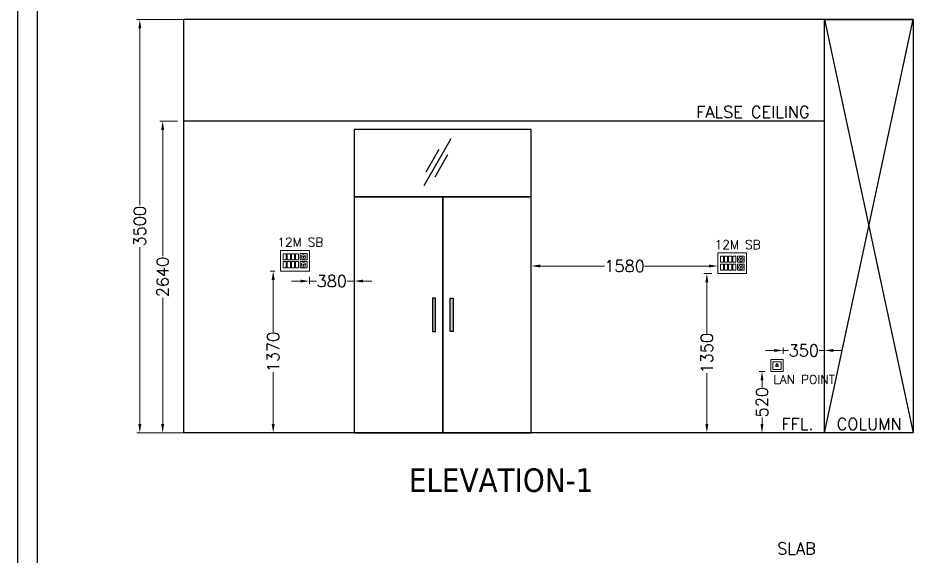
# Model space of a CAD drawing. Header units: millimetres. Extents: x 3552052 to 4144896, y -707811 to -630695.
# Drawn here: x 3650201 to 3657791, y -696672 to -692115 of the extents above; entities that cross this region are included whole.
import ezdxf

# ---------------------------------------------------------------- set-up
doc = ezdxf.new("R2010")
doc.units = ezdxf.units.MM
doc.header["$LTSCALE"] = 6
doc.header["$MEASUREMENT"] = 0
doc.layers.get('0').update_dxf_attribs({"linetype": 'CONTINUOUS', "lineweight": 0})
doc.layers.get('Defpoints').update_dxf_attribs({"linetype": 'CONTINUOUS', "lineweight": 0})
for name, color, linetype, lineweight in [('COL', 5, 'CONTINUOUS', 0), ('ELE-12M RAW&UPS SB', 40, 'CONTINUOUS', 0), ('ELE-4M UPS P.SB', 3, 'CONTINUOUS', 0), ('ELE-SOCKET NMBERING', 7, 'CONTINUOUS', 9), ('ELE.LAN POINT', 3, 'CONTINUOUS', 0), ('MEP_HVAC_RA_DUCT', 1, 'CONTINUOUS', 0), ('SECTION', 251, 'CONTINUOUS', 0)]:
    doc.layers.add(name, color=color, linetype=linetype, lineweight=lineweight)
doc.styles.add('Annotation', font='tahoma.ttf')
doc.styles.add('ROMANS', font='romans.shx')
doc.dimstyles.new('AEPL1', dxfattribs={"dimtxt": 100, "dimasz": 75, "dimexe": 25, "dimexo": 50, "dimtad": 0, "dimdec": 0, "dimtxsty": 'ROMANS', "dimcen": 2.5, "dimclrd": 7, "dimclre": 7, "dimclrt": 7, "dimadec": 0, "dimazin": 0, "dimtfac": 1, "dimtdec": 0, "dimtmove": 0, "dimatfit": 3, "dimfxl": 1, "dimlwd": 0, "dimlwe": 0, "dimarcsym": 0})

# ---------------------------------------------------------------- blocks, each defined once
blk = doc.blocks.new('asdsad')
at = {"layer": 'ELE-12M RAW&UPS SB', "color": 40, "ltscale": 10}
for p, q in [((3536006.4, -692076.1, 0), (3536013.4, -692079.7, 0)), ((3536014, -692078.8, 0), (3536009, -692073, 0)), ((3536013.9, -692082.1, 0), (3536011.4, -692089.3, 0)), ((3536015.4, -692090.1, 0), (3536015, -692082.2, 0)), ((3536023, -692075.3, 0), (3536016.4, -692079.5, 0)), ((3536016.9, -692080.5, 0), (3536024.4, -692079.1, 0)), ((3536006.4, -692143.9, 0), (3536013.4, -692147.5, 0)), ((3536014, -692146.6, 0), (3536009, -692140.8, 0)), ((3536013.9, -692149.9, 0), (3536011.4, -692157.1, 0)), ((3536015.4, -692157.9, 0), (3536015, -692150, 0)), ((3536023, -692143.1, 0), (3536016.4, -692147.3, 0)), ((3536016.9, -692148.3, 0), (3536024.4, -692146.9, 0))]:
    blk.add_line(p, q, dxfattribs=at)
at = {"layer": 'ELE-12M RAW&UPS SB', "color": 40, "ltscale": 10, "elevation": 0}
for points in [[(3535820.5, -692025.9), (3536064.2, -692025.9), (3536064.2, -692200.8), (3535820.5, -692200.8)], [(3535877.2, -692053.5), (3535903.6, -692053.5), (3535903.6, -692106.3), (3535877.2, -692106.3)], [(3535911.9, -692053.5), (3535938.3, -692053.5), (3535938.3, -692106.3), (3535911.9, -692106.3)], [(3535946.5, -692053.5), (3535972.9, -692053.5), (3535972.9, -692106.3), (3535946.5, -692106.3)], [(3535986.2, -692053.2), (3536044.3, -692053.2), (3536044.3, -692106), (3535986.2, -692106)], [(3535877.2, -692121), (3535903.6, -692121), (3535903.6, -692173.8), (3535877.2, -692173.8)], [(3535911.9, -692121), (3535938.3, -692121), (3535938.3, -692173.8), (3535911.9, -692173.8)], [(3535946.5, -692121), (3535972.9, -692121), (3535972.9, -692173.8), (3535946.5, -692173.8)], [(3535986.2, -692121), (3536044.3, -692121), (3536044.3, -692173.8), (3535986.2, -692173.8)]]:
    blk.add_lwpolyline(points, close=True, dxfattribs=at)
at = {"layer": 'ELE-12M RAW&UPS SB', "color": 3, "linetype": 'ByBlock', "elevation": 0}
for points in [[(3535842.5, -692053.5), (3535868.9, -692053.5), (3535868.9, -692106.3), (3535842.5, -692106.3)], [(3535842.5, -692121), (3535868.9, -692121), (3535868.9, -692173.8), (3535842.5, -692173.8)]]:
    blk.add_lwpolyline(points, close=True, dxfattribs=at)
at = {"layer": 'ELE-12M RAW&UPS SB', "color": 40, "ltscale": 10}
for centre, radius in [((3536014.9, -692080.5, 0), 19.1), ((3536014.9, -692080.5, 0), 1.78), ((3536014.9, -692148.3, 0), 19.1), ((3536014.9, -692148.3, 0), 1.78)]:
    blk.add_circle(centre, radius, dxfattribs=at)
blk = doc.blocks.new('Voice')
at = {"layer": 'ELE.LAN POINT', "color": 6}
for points in [[(0, -31.8), (127.9, -31.8), (127.9, 92), (0, 92)], [(21.9, -10), (106, -10), (106, 70.1), (21.9, 70.1)], [(77.3, 21.4), (69.7, 21.4), (69.7, 11.7), (58.1, 11.7), (58.1, 21.4), (50.6, 21.4), (50.6, 38.7), (77.3, 38.7)], [(75.9, 22.8), (68.4, 22.8), (68.4, 13), (59.5, 13), (59.5, 22.8), (52, 22.8), (52, 37.4), (75.9, 37.4)]]:
    blk.add_lwpolyline(points, close=True, dxfattribs=at)
blk = doc.blocks.new('*D143')
at = {"layer": 'Defpoints', "color": 0, "transparency": 16777216}
for p in [(3651426.7, -692988.9), (3651602.2, -692988.9), (3651602.2, -695628.9)]:
    blk.add_point(p, dxfattribs=at)
at = {"layer": 'ELE-4M UPS P.SB', "color": 7, "lineweight": 0, "transparency": 16777216}
for p, q in [((3651552.2, -692988.9), (3651401.7, -692988.9)), ((3651426.7, -693063.9), (3651426.7, -694132.1)), ((3651426.7, -695553.9), (3651426.7, -694485.8)), ((3651552.2, -695628.9), (3651401.7, -695628.9))]:
    blk.add_line(p, q, dxfattribs=at)
at = {"layer": 'ELE-4M UPS P.SB', "color": 7, "transparency": 16777216}
for points in [[(3651414.2, -693063.9), (3651439.2, -693063.9), (3651426.7, -692988.9)], [(3651414.2, -695553.9), (3651439.2, -695553.9), (3651426.7, -695628.9)]]:
    blk.add_solid(points, dxfattribs=at)
at = {"layer": 'ELE-4M UPS P.SB', "color": 7, "lineweight": -3, "transparency": 16777216, "insert": (3651426.7, -694308.9), "char_height": 100, "attachment_point": 5, "rotation": 90, "style": 'ROMANS'}
blk.add_mtext('2640', dxfattribs=at)
blk = doc.blocks.new('*D144')
at = {"layer": 'Defpoints', "color": 0, "transparency": 16777216}
for p in [(3651233.2, -692128.9), (3651756.5, -692128.9), (3651756.5, -695628.9)]:
    blk.add_point(p, dxfattribs=at)
at = {"layer": 'ELE-4M UPS P.SB', "color": 7, "lineweight": 0, "transparency": 16777216}
for p, q in [((3651706.5, -692128.9), (3651208.2, -692128.9)), ((3651233.2, -692203.9), (3651233.2, -693702.1)), ((3651233.2, -695553.9), (3651233.2, -694055.8)), ((3651706.5, -695628.9), (3651208.2, -695628.9))]:
    blk.add_line(p, q, dxfattribs=at)
at = {"layer": 'ELE-4M UPS P.SB', "color": 7, "transparency": 16777216}
for points in [[(3651220.7, -692203.9), (3651245.7, -692203.9), (3651233.2, -692128.9)], [(3651220.7, -695553.9), (3651245.7, -695553.9), (3651233.2, -695628.9)]]:
    blk.add_solid(points, dxfattribs=at)
at = {"layer": 'ELE-4M UPS P.SB', "color": 7, "lineweight": -3, "transparency": 16777216, "insert": (3651233.2, -693878.9), "char_height": 100, "attachment_point": 5, "rotation": 90, "style": 'ROMANS'}
blk.add_mtext('3500', dxfattribs=at)
blk = doc.blocks.new('*D145')
at = {"layer": 'Defpoints', "color": 0, "transparency": 16777216}
for p in [(3652669.2, -694258.9), (3653049.2, -694258.9), (3653049.2, -694343.6)]:
    blk.add_point(p, dxfattribs=at)
at = {"layer": 'ELE-4M UPS P.SB', "color": 7, "lineweight": 0, "transparency": 16777216}
for p, q in [((3652669.2, -694308.9), (3652669.2, -694368.6)), ((3653049.2, -694308.9), (3653049.2, -694368.6)), ((3652594.2, -694343.6), (3652519.2, -694343.6)), ((3652669.2, -694343.6), (3652730, -694343.6)), ((3653049.2, -694343.6), (3652988.4, -694343.6)), ((3653124.2, -694343.6), (3653199.2, -694343.6))]:
    blk.add_line(p, q, dxfattribs=at)
at = {"layer": 'ELE-4M UPS P.SB', "color": 7, "transparency": 16777216}
for points in [[(3652594.2, -694331.1), (3652594.2, -694356.1), (3652669.2, -694343.6)], [(3653124.2, -694331.1), (3653124.2, -694356.1), (3653049.2, -694343.6)]]:
    blk.add_solid(points, dxfattribs=at)
at = {"layer": 'ELE-4M UPS P.SB', "color": 7, "lineweight": -3, "transparency": 16777216, "insert": (3652859.2, -694343.6), "char_height": 100, "attachment_point": 5, "style": 'ROMANS'}
blk.add_mtext('380', dxfattribs=at)
blk = doc.blocks.new('*D146')
at = {"layer": 'Defpoints', "color": 0, "transparency": 16777216}
for p in [(3652425.5, -694258.9), (3652362.7, -695628.9), (3652394.9, -695628.9)]:
    blk.add_point(p, dxfattribs=at)
at = {"layer": 'ELE-4M UPS P.SB', "color": 7, "lineweight": 0, "transparency": 16777216}
for p, q in [((3652375.5, -694258.9), (3652337.7, -694258.9)), ((3652362.7, -694333.9), (3652362.7, -694774.3)), ((3652362.7, -695553.9), (3652362.7, -695113.6)), ((3652344.9, -695628.9), (3652337.7, -695628.9))]:
    blk.add_line(p, q, dxfattribs=at)
at = {"layer": 'ELE-4M UPS P.SB', "color": 7, "transparency": 16777216}
for points in [[(3652350.2, -694333.9), (3652375.2, -694333.9), (3652362.7, -694258.9)], [(3652350.2, -695553.9), (3652375.2, -695553.9), (3652362.7, -695628.9)]]:
    blk.add_solid(points, dxfattribs=at)
at = {"layer": 'ELE-4M UPS P.SB', "color": 7, "lineweight": -3, "transparency": 16777216, "insert": (3652362.7, -694943.9), "char_height": 100, "attachment_point": 5, "rotation": 90, "style": 'ROMANS'}
blk.add_mtext('1370', dxfattribs=at)
blk = doc.blocks.new('*D147')
at = {"layer": 'Defpoints', "color": 0, "transparency": 16777216}
for p in [(3654549.2, -694215.9), (3654549.2, -694278.9), (3656129.2, -694278.9)]:
    blk.add_point(p, dxfattribs=at)
at = {"layer": 'ELE-4M UPS P.SB', "color": 7, "lineweight": 0, "transparency": 16777216}
for p, q in [((3654549.2, -694228.9), (3654549.2, -694190.9)), ((3654624.2, -694215.9), (3655169.6, -694215.9)), ((3656054.2, -694215.9), (3655508.9, -694215.9)), ((3656129.2, -694228.9), (3656129.2, -694190.9))]:
    blk.add_line(p, q, dxfattribs=at)
at = {"layer": 'ELE-4M UPS P.SB', "color": 7, "transparency": 16777216}
for points in [[(3654624.2, -694203.4), (3654624.2, -694228.4), (3654549.2, -694215.9)], [(3656054.2, -694203.4), (3656054.2, -694228.4), (3656129.2, -694215.9)]]:
    blk.add_solid(points, dxfattribs=at)
at = {"layer": 'ELE-4M UPS P.SB', "color": 7, "lineweight": -3, "transparency": 16777216, "insert": (3655339.2, -694215.9), "char_height": 100, "attachment_point": 5, "style": 'ROMANS'}
blk.add_mtext('1580', dxfattribs=at)
blk = doc.blocks.new('*D148')
at = {"layer": 'Defpoints', "color": 0, "transparency": 16777216}
for p in [(3656129.2, -694278.9), (3656036, -695628.9), (3656129.2, -695628.9)]:
    blk.add_point(p, dxfattribs=at)
at = {"layer": 'ELE-4M UPS P.SB', "color": 7, "lineweight": 0, "transparency": 16777216}
for p, q in [((3656079.2, -694278.9), (3656011, -694278.9)), ((3656036, -694353.9), (3656036, -694784.3)), ((3656036, -695553.9), (3656036, -695123.6)), ((3656079.2, -695628.9), (3656011, -695628.9))]:
    blk.add_line(p, q, dxfattribs=at)
at = {"layer": 'ELE-4M UPS P.SB', "color": 7, "transparency": 16777216}
for points in [[(3656023.5, -694353.9), (3656048.5, -694353.9), (3656036, -694278.9)], [(3656023.5, -695553.9), (3656048.5, -695553.9), (3656036, -695628.9)]]:
    blk.add_solid(points, dxfattribs=at)
at = {"layer": 'ELE-4M UPS P.SB', "color": 7, "lineweight": -3, "transparency": 16777216, "insert": (3656036, -694953.9), "char_height": 100, "attachment_point": 5, "rotation": 90, "style": 'ROMANS'}
blk.add_mtext('1350', dxfattribs=at)
blk = doc.blocks.new('*D149')
at = {"layer": 'Defpoints', "color": 0, "transparency": 16777216}
for p in [(3656578.2, -695108.9), (3656503.2, -695628.9), (3656578.2, -695628.9)]:
    blk.add_point(p, dxfattribs=at)
at = {"layer": 'ELE-4M UPS P.SB', "color": 7, "lineweight": 0, "transparency": 16777216}
for p, q in [((3656528.2, -695108.9), (3656478.2, -695108.9)), ((3656503.2, -695183.9), (3656503.2, -695239.7)), ((3656503.2, -695553.9), (3656503.2, -695498.1)), ((3656528.2, -695628.9), (3656478.2, -695628.9))]:
    blk.add_line(p, q, dxfattribs=at)
at = {"layer": 'ELE-4M UPS P.SB', "color": 7, "transparency": 16777216}
for points in [[(3656490.7, -695183.9), (3656515.7, -695183.9), (3656503.2, -695108.9)], [(3656490.7, -695553.9), (3656515.7, -695553.9), (3656503.2, -695628.9)]]:
    blk.add_solid(points, dxfattribs=at)
at = {"layer": 'ELE-4M UPS P.SB', "color": 7, "lineweight": -3, "transparency": 16777216, "insert": (3656503.2, -695368.9), "char_height": 100, "attachment_point": 5, "rotation": 90, "style": 'ROMANS'}
blk.add_mtext('520', dxfattribs=at)
blk = doc.blocks.new('*D150')
at = {"layer": 'Defpoints', "color": 0, "transparency": 16777216}
for p in [(3657032.2, -694930.9), (3656682.2, -695008.2), (3657032.2, -695008.2)]:
    blk.add_point(p, dxfattribs=at)
at = {"layer": 'ELE-4M UPS P.SB', "color": 7, "lineweight": 0, "transparency": 16777216}
for p, q in [((3656682.2, -694958.2), (3656682.2, -694905.9)), ((3657032.2, -694958.2), (3657032.2, -694905.9)), ((3656607.2, -694930.9), (3656532.2, -694930.9)), ((3656682.2, -694930.9), (3656728, -694930.9)), ((3657032.2, -694930.9), (3656986.4, -694930.9)), ((3657107.2, -694930.9), (3657182.2, -694930.9))]:
    blk.add_line(p, q, dxfattribs=at)
at = {"layer": 'ELE-4M UPS P.SB', "color": 7, "transparency": 16777216}
for points in [[(3656607.2, -694918.4), (3656607.2, -694943.4), (3656682.2, -694930.9)], [(3657107.2, -694918.4), (3657107.2, -694943.4), (3657032.2, -694930.9)]]:
    blk.add_solid(points, dxfattribs=at)
at = {"layer": 'ELE-4M UPS P.SB', "color": 7, "lineweight": -3, "transparency": 16777216, "insert": (3656857.2, -694930.9), "char_height": 100, "attachment_point": 5, "style": 'ROMANS'}
blk.add_mtext('350', dxfattribs=at)

msp = doc.modelspace()

# ---------------------------------------------------------------- hatches: boundary and pattern name
at = {"lineweight": -3, "ltscale": 0.1}
h = msp.add_hatch(color=254, dxfattribs=at)
h.dxf.hatch_style = 1
h.paths.add_polyline_path([(3653711.8, -694769.6), (3653736.8, -694769.6), (3653736.8, -694488.3), (3653711.8, -694488.3)])
h = msp.add_hatch(color=254, dxfattribs=at)
h.dxf.hatch_style = 1
h.paths.add_polyline_path([(3653886.7, -694769.6), (3653861.7, -694769.6), (3653861.7, -694488.3), (3653886.7, -694488.3)])

# ---------------------------------------------------------------- linework, layer by layer
at = {"color": 7, "lineweight": 30}
for points in [[(3666200.6, -681655.2), (3666200.6, -704297.7), (3650200.6, -704297.7), (3650200.6, -681655.2)], [(3666034.8, -681821.1), (3666034.8, -704131.8), (3650366.4, -704131.8), (3650366.4, -681821.1)]]:
    msp.add_lwpolyline(points, close=True, dxfattribs=at)
at = {"color": 7, "lineweight": -3, "ltscale": 0.1}
for points in [[(3653711.8, -694769.6), (3653736.8, -694769.6), (3653736.8, -694488.3), (3653711.8, -694488.3)], [(3653886.7, -694769.6), (3653861.7, -694769.6), (3653861.7, -694488.3), (3653886.7, -694488.3)]]:
    msp.add_lwpolyline(points, close=True, dxfattribs=at)
at = {"layer": 'COL', "color": 7, "lineweight": -3}
for p, q in [((3657032.2, -692128.9), (3657782.2, -695628.9)), ((3657032.2, -695628.9), (3657782.2, -692128.9))]:
    msp.add_line(p, q, dxfattribs=at)
at = {"layer": 'COL', "color": 7, "lineweight": 30}
msp.add_lwpolyline([(3657032.2, -692128.9), (3657782.2, -692128.9), (3657782.2, -695628.9), (3657032.2, -695628.9)], close=True, dxfattribs=at)
at = {"layer": 'MEP_HVAC_RA_DUCT', "color": 7, "lineweight": 30}
for p, q in [((3651602.2, -692128.9), (3651602.2, -695628.9)), ((3657782.2, -692128.9), (3657782.2, -695628.9))]:
    msp.add_line(p, q, dxfattribs=at)
for points in [[(3657782.2, -692128.9), (3651602.2, -692128.9)], [(3657032.2, -692988.9), (3651602.2, -692988.9)], [(3657782.2, -695628.9), (3651602.2, -695628.9)]]:
    msp.add_lwpolyline(points, dxfattribs=at)
at = {"layer": 'MEP_HVAC_RA_DUCT', "color": 7, "lineweight": -3}
for points in [[(3653049.2, -693628.9), (3654549.2, -693628.9), (3654549.2, -693058.9), (3653049.2, -693058.9)], [(3653049.2, -695628.9), (3653799.2, -695628.9), (3653799.2, -693628.9), (3653049.2, -693628.9)], [(3653799.2, -695628.9), (3654549.2, -695628.9), (3654549.2, -693628.9), (3653799.2, -693628.9)]]:
    msp.add_lwpolyline(points, close=True, dxfattribs=at)
at = {"layer": 'SECTION', "color": 5, "lineweight": -3, "ltscale": 500}
for p, q in [((3653642.2, -693534.8), (3653870.6, -693135.1)), ((3653659.3, -693417.2), (3653769, -693225.2)), ((3653734.2, -693461.6), (3653842.4, -693272.2))]:
    msp.add_line(p, q, dxfattribs=at)

# ---------------------------------------------------------------- block references
at = {"layer": 'ELE-12M RAW&UPS SB', "color": 0, "lineweight": -3}
for p in [(116605, -2058.1, 0), (120308.7, -2078.1, 0)]:
    msp.add_blockref('asdsad', p, dxfattribs=at)
at = {"layer": 'ELE.LAN POINT', "color": 7, "lineweight": 30, "xscale": -0.8135966191344682, "yscale": 0.8135966191344682, "zscale": 0.8135966191344682, "rotation": 180}
msp.add_blockref('Voice', (3656578.2, -695034.1), dxfattribs=at)

# ---------------------------------------------------------------- texts
at = {"lineweight": -3, "insert": (3656209.3, -695929.1), "char_height": 200, "width": 2697.906, "attachment_point": 3, "style": 'Annotation'}
msp.add_mtext('\\pxql;ELEVATION-1', dxfattribs=at)
at = {"layer": 'ELE-SOCKET NMBERING', "color": 0, "lineweight": -3, "width": 2358.602, "attachment_point": 1, "style": 'Annotation'}
for s, insert, char_height in [('{\\Fromans|c0;FALSE CEILING }', (3655946.7, -692861.5), 100.004), ('{\\Fromans|c0;12M SB}', (3652398.7, -693977), 75), ('{\\Fromans|c0;12M SB}', (3656102.4, -693997), 75), ('{\\Fromans|c0;LAN POINT}', (3656598.7, -695139.4), 75), ('{\\Fromans|c0;FFL.}', (3656668.3, -695503.9), 100.004), ('{\\Fromans|c0;COLUMN}', (3657136.3, -695503.9), 100.004), ('{\\Fromans|c0;SLAB}', (3656631.6, -696558.3), 100.004)]:
    msp.add_mtext(s, dxfattribs=dict(at, insert=insert, char_height=char_height))

# ---------------------------------------------------------------- dimensions: what is measured, and where the dimension line sits
at = {"layer": 'ELE-4M UPS P.SB', "color": 0, "lineweight": -3}
for base, p1, p2, picture, middle in [((3651233.2, -692128.9), (3651756.5, -695628.9), (3651756.5, -692128.9), '*D144', (3651233.2, -693878.9)), ((3651426.7, -692988.9), (3651602.2, -695628.9), (3651602.2, -692988.9), '*D143', (3651426.7, -694308.9)), ((3652362.7, -695628.9), (3652425.5, -694258.9), (3652394.9, -695628.9), '*D146', (3652362.7, -694943.9)), ((3656036, -695628.9), (3656129.2, -694278.9), (3656129.2, -695628.9), '*D148', (3656036, -694953.9)), ((3656503.2, -695628.9), (3656578.2, -695108.9), (3656578.2, -695628.9), '*D149', (3656503.2, -695368.9))]:
    dim = msp.add_linear_dim(base=base, p1=p1, p2=p2, angle=90, dimstyle='AEPL1', dxfattribs=at)
    dim.commit()
    dim.dimension.update_dxf_attribs({"geometry": picture, "text_midpoint": middle})
for base, p1, p2, picture, middle in [((3654549.2, -694215.9), (3656129.2, -694278.9), (3654549.2, -694278.9), '*D147', (3655339.2, -694215.9)), ((3653049.2, -694343.6), (3652669.2, -694258.9), (3653049.2, -694258.9), '*D145', (3652859.2, -694343.6)), ((3657032.2, -694930.9), (3656682.2, -695008.2), (3657032.2, -695008.2), '*D150', (3656857.2, -694930.9))]:
    dim = msp.add_linear_dim(base=base, p1=p1, p2=p2, dimstyle='AEPL1', dxfattribs=at)
    dim.commit()
    dim.dimension.update_dxf_attribs({"geometry": picture, "text_midpoint": middle})

doc.saveas('drawing.dxf')
